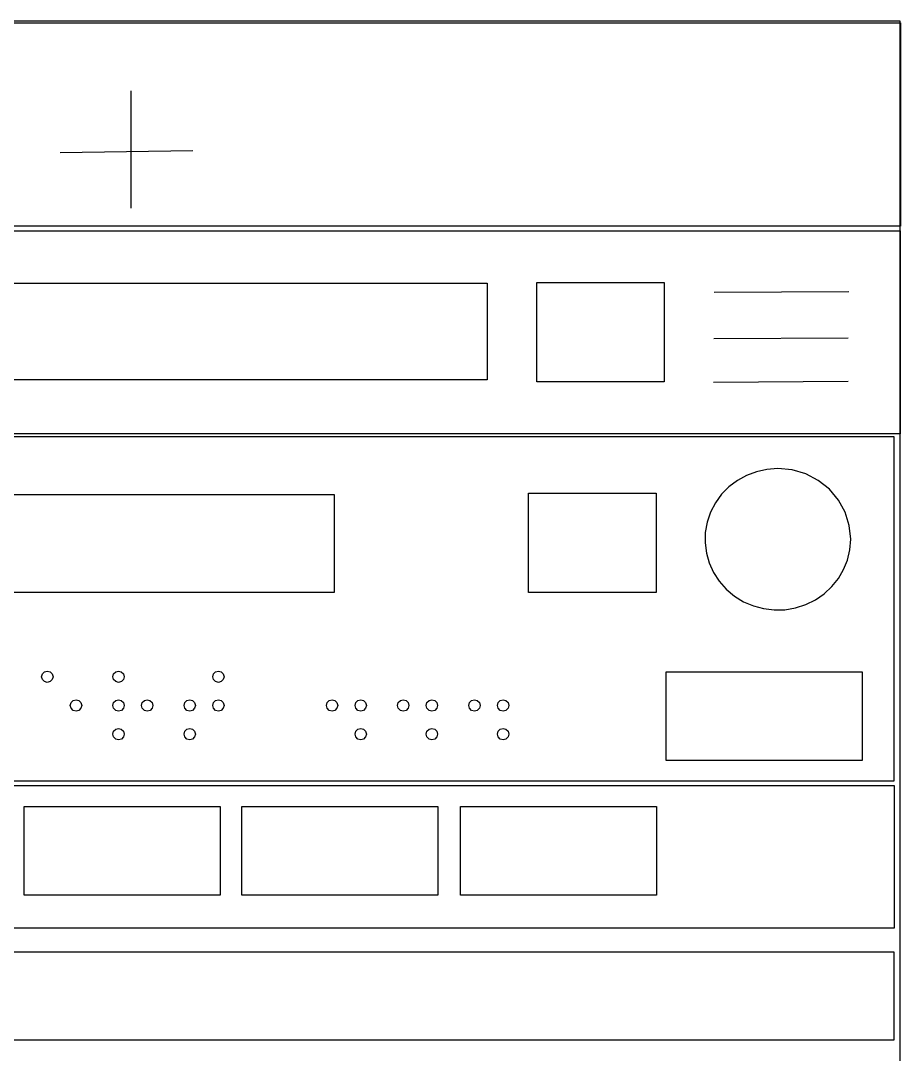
# Model space of a CAD drawing. Extents: x 16 to 241, y 14 to 239.
# Drawn here: x 143.3 to 240.7, y 124.6 to 239.1 of the extents above; entities that cross this region are included whole.
import ezdxf

# ---------------------------------------------------------------- set-up
doc = ezdxf.new("R2010")
doc.units = 0

msp = doc.modelspace()

# ---------------------------------------------------------------- linework, layer by layer
at = {"layer": 'Layer 1'}
for p, q in [((15.622904, 239.051199), (240.622904, 239.051199)), ((15.938021, 238.796502), (240.662131, 238.796502)), ((240.622904, 239.051199), (240.622904, 14.051199)), ((240.662131, 238.796502), (240.662131, 216.316411)), ((155.47815, 218.291739), (155.47815, 231.268656)), ((147.64303, 224.452398), (162.33388, 224.697246)), ((240.662131, 216.316411), (15.938021, 216.316411)), ((16.315874, 215.803894), (240.651204, 215.803894)), ((240.651204, 215.803894), (240.651204, 193.32303)), ((62.133102, 210.011616), (194.909742, 210.011616)), ((194.909742, 210.011616), (194.909742, 199.301016)), ((200.39163, 210.077591), (214.522338, 210.077591)), ((200.39163, 199.063286), (200.39163, 210.077591)), ((214.522338, 210.077591), (214.522338, 199.063286)), ((220.05244, 208.985337), (234.94191, 209.071907)), ((219.99188, 203.855555), (234.88135, 203.942125)), ((194.909742, 199.301016), (62.133102, 199.301016)), ((219.98212, 199.053988), (234.87159, 199.140558)), ((214.522338, 199.063286), (200.39163, 199.063286)), ((240.651204, 193.32303), (16.315874, 193.32303)), ((16.42671, 193.01104), (239.9286, 193.01104)), ((239.9286, 193.01104), (239.9286, 154.858692)), ((224.729559, 189.129808), (223.631707, 188.715917)), ((225.889707, 189.385783), (224.729559, 189.129808)), ((227.09607, 189.473423), (225.889707, 189.385783)), ((228.677937, 189.321662), (227.09607, 189.473423)), ((227.09607, 189.473423), (227.09607, 189.473423)), ((230.184592, 188.877716), (228.677937, 189.321662)), ((231.573697, 188.158589), (230.184592, 188.877716)), ((222.612231, 188.15453), (221.687213, 187.456065)), ((223.631707, 188.715917), (222.612231, 188.15453)), ((232.802914, 187.181285), (231.573697, 188.158589)), ((79.59346, 186.590942), (177.980431, 186.590942)), ((177.980431, 186.590942), (177.980431, 175.746515)), ((199.47838, 186.757164), (213.609088, 186.757164)), ((199.47838, 175.742859), (199.47838, 186.757164)), ((213.609088, 186.757164), (213.609088, 175.742859)), ((220.872735, 186.630942), (220.184876, 185.68958)), ((221.687213, 187.456065), (220.872735, 186.630942)), ((233.810795, 185.989359), (232.802914, 187.181285)), ((220.184876, 185.68958), (219.639718, 184.642397)), ((234.552422, 184.642397), (233.810795, 185.989359)), ((219.639718, 184.642397), (219.261566, 183.528138)), ((235.010258, 183.181452), (234.552422, 184.642397)), ((219.261566, 183.528138), (219.061486, 182.390861)), ((235.166767, 181.647575), (235.010258, 183.181452)), ((219.061486, 182.390861), (219.035704, 181.24896)), ((219.035704, 181.24896), (219.180449, 180.120828)), ((235.076384, 180.477811), (235.166767, 181.647575)), ((219.180449, 180.120828), (219.491947, 179.024859)), ((234.812401, 179.352859), (235.076384, 180.477811)), ((219.491947, 179.024859), (219.966424, 177.979446)), ((234.385561, 178.288314), (234.812401, 179.352859)), ((219.966424, 177.979446), (220.600108, 177.002984)), ((233.806609, 177.299767), (234.385561, 178.288314)), ((220.600108, 177.002984), (221.389226, 176.113865)), ((232.235353, 175.613043), (233.086292, 176.402812)), ((233.086292, 176.402812), (233.806609, 177.299767)), ((177.980431, 175.746515), (79.59346, 175.746515)), ((213.609088, 175.742859), (199.47838, 175.742859)), ((221.389226, 176.113865), (222.306163, 175.348688)), ((222.306163, 175.348688), (223.313176, 174.734229)), ((231.264538, 174.946053), (232.235353, 175.613043)), ((223.313176, 174.734229), (224.391297, 174.274146)), ((224.391297, 174.274146), (225.521555, 173.972098)), ((225.521555, 173.972098), (226.684983, 173.831745)), ((227.862611, 173.856744), (229.03547, 174.050754)), ((229.03547, 174.050754), (230.184592, 174.417434)), ((230.184592, 174.417434), (231.264538, 174.946053)), ((226.684983, 173.831745), (227.862611, 173.856744)), ((145.892, 166.982973), (146.20403, 167.065083)), ((145.892, 166.982973), (146.20403, 167.065083)), ((146.20403, 167.065083), (146.51058, 166.982973)), ((146.20403, 167.065083), (146.20403, 167.065083)), ((146.20403, 167.065083), (146.51058, 166.982973)), ((146.20403, 167.065083), (146.20403, 167.065083)), ((153.77475, 166.982973), (154.08678, 167.065083)), ((153.77475, 166.982973), (154.08678, 167.065083)), ((154.08678, 167.065083), (154.39333, 166.982973)), ((154.08678, 167.065083), (154.08678, 167.065083)), ((154.08678, 167.065083), (154.39333, 166.982973)), ((154.08678, 167.065083), (154.08678, 167.065083)), ((164.8325, 166.982973), (165.14453, 167.065083)), ((164.8325, 166.982973), (165.14453, 167.065083)), ((165.14453, 167.065083), (165.45108, 166.982973)), ((165.14453, 167.065083), (165.14453, 167.065083)), ((165.14453, 167.065083), (165.45108, 166.982973)), ((165.14453, 167.065083), (165.14453, 167.065083)), ((145.57451, 166.435559), (145.65661, 166.753059)), ((145.57451, 166.435559), (145.65661, 166.753059)), ((145.65661, 166.123533), (145.57451, 166.435559)), ((145.65661, 166.123533), (145.57451, 166.435559)), ((145.65661, 166.753059), (145.892, 166.982973)), ((145.65661, 166.753059), (145.892, 166.982973)), ((145.892, 165.888145), (145.65661, 166.123533)), ((145.892, 165.888145), (145.65661, 166.123533)), ((146.51058, 166.982973), (146.74597, 166.753059)), ((146.51058, 166.982973), (146.74597, 166.753059)), ((146.74597, 166.123533), (146.51605, 165.888145)), ((146.74597, 166.123533), (146.51605, 165.888145)), ((146.74597, 166.753059), (146.83357, 166.435559)), ((146.74597, 166.753059), (146.83357, 166.435559)), ((146.83357, 166.435559), (146.74597, 166.123533)), ((146.83357, 166.435559), (146.74597, 166.123533)), ((153.45726, 166.435559), (153.53936, 166.753059)), ((153.45726, 166.435559), (153.53936, 166.753059)), ((153.53936, 166.123533), (153.45726, 166.435559)), ((153.53936, 166.123533), (153.45726, 166.435559)), ((153.53936, 166.753059), (153.77475, 166.982973)), ((153.53936, 166.753059), (153.77475, 166.982973)), ((153.77475, 165.888145), (153.53936, 166.123533)), ((153.77475, 165.888145), (153.53936, 166.123533)), ((154.39333, 166.982973), (154.62872, 166.753059)), ((154.39333, 166.982973), (154.62872, 166.753059)), ((154.62872, 166.123533), (154.3988, 165.888145)), ((154.62872, 166.123533), (154.3988, 165.888145)), ((154.62872, 166.753059), (154.71632, 166.435559)), ((154.62872, 166.753059), (154.71632, 166.435559)), ((154.71632, 166.435559), (154.62872, 166.123533)), ((154.71632, 166.435559), (154.62872, 166.123533)), ((164.51502, 166.435559), (164.59712, 166.753059)), ((164.51502, 166.435559), (164.59712, 166.753059)), ((164.59712, 166.123533), (164.51502, 166.435559)), ((164.59712, 166.123533), (164.51502, 166.435559)), ((164.59712, 166.753059), (164.8325, 166.982973)), ((164.59712, 166.753059), (164.8325, 166.982973)), ((164.8325, 165.888145), (164.59712, 166.123533)), ((164.8325, 165.888145), (164.59712, 166.123533)), ((165.45108, 166.982973), (165.68647, 166.753059)), ((165.45108, 166.982973), (165.68647, 166.753059)), ((165.68647, 166.123533), (165.45656, 165.888145)), ((165.68647, 166.123533), (165.45656, 165.888145)), ((165.68647, 166.753059), (165.77407, 166.435559)), ((165.68647, 166.753059), (165.77407, 166.435559)), ((165.77407, 166.435559), (165.68647, 166.123533)), ((165.77407, 166.435559), (165.68647, 166.123533)), ((214.71988, 166.966545), (236.428338, 166.966545)), ((214.71988, 157.159296), (214.71988, 166.966545)), ((236.428338, 166.966545), (236.428338, 157.159296)), ((146.20403, 165.806035), (145.892, 165.888145)), ((146.20403, 165.806035), (145.892, 165.888145)), ((146.51605, 165.888145), (146.20403, 165.806035)), ((146.51605, 165.888145), (146.20403, 165.806035)), ((154.08678, 165.806035), (153.77475, 165.888145)), ((154.08678, 165.806035), (153.77475, 165.888145)), ((154.3988, 165.888145), (154.08678, 165.806035)), ((154.3988, 165.888145), (154.08678, 165.806035)), ((165.14453, 165.806035), (164.8325, 165.888145)), ((165.14453, 165.806035), (164.8325, 165.888145)), ((165.45656, 165.888145), (165.14453, 165.806035)), ((165.45656, 165.888145), (165.14453, 165.806035)), ((148.83161, 163.578059), (149.067, 163.807973)), ((148.83161, 163.578059), (149.067, 163.807973)), ((149.067, 163.807973), (149.37903, 163.890083)), ((149.067, 163.807973), (149.37903, 163.890083)), ((149.37903, 163.890083), (149.68558, 163.807973)), ((149.37903, 163.890083), (149.37903, 163.890083)), ((149.37903, 163.890083), (149.68558, 163.807973)), ((149.37903, 163.890083), (149.37903, 163.890083)), ((149.68558, 163.807973), (149.92097, 163.578059)), ((149.68558, 163.807973), (149.92097, 163.578059)), ((153.53936, 163.578059), (153.77475, 163.807973)), ((153.53936, 163.578059), (153.77475, 163.807973)), ((153.77475, 163.807973), (154.08678, 163.890083)), ((153.77475, 163.807973), (154.08678, 163.890083)), ((154.08678, 163.890083), (154.39333, 163.807973)), ((154.08678, 163.890083), (154.08678, 163.890083)), ((154.08678, 163.890083), (154.39333, 163.807973)), ((154.08678, 163.890083), (154.08678, 163.890083)), ((154.39333, 163.807973), (154.62872, 163.578059)), ((154.39333, 163.807973), (154.62872, 163.578059)), ((156.71436, 163.578059), (156.94975, 163.807973)), ((156.71436, 163.578059), (156.94975, 163.807973)), ((156.94975, 163.807973), (157.26178, 163.890083)), ((156.94975, 163.807973), (157.26178, 163.890083)), ((157.26178, 163.890083), (157.56833, 163.807973)), ((157.26178, 163.890083), (157.26178, 163.890083)), ((157.26178, 163.890083), (157.56833, 163.807973)), ((157.26178, 163.890083), (157.26178, 163.890083)), ((157.56833, 163.807973), (157.80372, 163.578059)), ((157.56833, 163.807973), (157.80372, 163.578059)), ((161.42212, 163.578059), (161.6575, 163.807973)), ((161.42212, 163.578059), (161.6575, 163.807973)), ((161.6575, 163.807973), (161.96953, 163.890083)), ((161.6575, 163.807973), (161.96953, 163.890083)), ((161.96953, 163.890083), (162.27608, 163.807973)), ((161.96953, 163.890083), (161.96953, 163.890083)), ((161.96953, 163.890083), (162.27608, 163.807973)), ((161.96953, 163.890083), (161.96953, 163.890083)), ((162.27608, 163.807973), (162.51147, 163.578059)), ((162.27608, 163.807973), (162.51147, 163.578059)), ((164.59712, 163.578059), (164.8325, 163.807973)), ((164.59712, 163.578059), (164.8325, 163.807973)), ((164.8325, 163.807973), (165.14453, 163.890083)), ((164.8325, 163.807973), (165.14453, 163.890083)), ((165.14453, 163.890083), (165.45108, 163.807973)), ((165.14453, 163.890083), (165.14453, 163.890083)), ((165.14453, 163.890083), (165.45108, 163.807973)), ((165.14453, 163.890083), (165.14453, 163.890083)), ((165.45108, 163.807973), (165.68647, 163.578059)), ((165.45108, 163.807973), (165.68647, 163.578059)), ((177.18763, 163.578059), (177.42302, 163.807973)), ((177.18763, 163.578059), (177.42302, 163.807973)), ((177.42302, 163.807973), (177.73505, 163.890083)), ((177.42302, 163.807973), (177.73505, 163.890083)), ((177.73505, 163.890083), (178.0416, 163.807973)), ((177.73505, 163.890083), (177.73505, 163.890083)), ((177.73505, 163.890083), (178.0416, 163.807973)), ((177.73505, 163.890083), (177.73505, 163.890083)), ((178.0416, 163.807973), (178.27699, 163.578059)), ((178.0416, 163.807973), (178.27699, 163.578059)), ((180.36263, 163.578059), (180.59802, 163.807973)), ((180.36263, 163.578059), (180.59802, 163.807973)), ((180.59802, 163.807973), (180.91005, 163.890083)), ((180.59802, 163.807973), (180.91005, 163.890083)), ((180.91005, 163.890083), (181.2166, 163.807973)), ((180.91005, 163.890083), (180.91005, 163.890083)), ((180.91005, 163.890083), (181.2166, 163.807973)), ((180.91005, 163.890083), (180.91005, 163.890083)), ((181.2166, 163.807973), (181.45199, 163.578059)), ((181.2166, 163.807973), (181.45199, 163.578059)), ((185.07039, 163.578059), (185.30577, 163.807973)), ((185.07039, 163.578059), (185.30577, 163.807973)), ((185.30577, 163.807973), (185.6178, 163.890083)), ((185.30577, 163.807973), (185.6178, 163.890083)), ((185.6178, 163.890083), (185.92435, 163.807973)), ((185.6178, 163.890083), (185.6178, 163.890083)), ((185.6178, 163.890083), (185.92435, 163.807973)), ((185.6178, 163.890083), (185.6178, 163.890083)), ((185.92435, 163.807973), (186.15974, 163.578059)), ((185.92435, 163.807973), (186.15974, 163.578059)), ((188.24539, 163.578059), (188.48077, 163.807973)), ((188.24539, 163.578059), (188.48077, 163.807973)), ((188.48077, 163.807973), (188.7928, 163.890083)), ((188.48077, 163.807973), (188.7928, 163.890083)), ((188.7928, 163.890083), (189.09935, 163.807973)), ((188.7928, 163.890083), (188.7928, 163.890083)), ((188.7928, 163.890083), (189.09935, 163.807973)), ((188.7928, 163.890083), (188.7928, 163.890083)), ((189.09935, 163.807973), (189.33474, 163.578059)), ((189.09935, 163.807973), (189.33474, 163.578059)), ((192.95315, 163.578059), (193.18854, 163.807973)), ((192.95315, 163.578059), (193.18854, 163.807973)), ((193.18854, 163.807973), (193.50057, 163.890083)), ((193.18854, 163.807973), (193.50057, 163.890083)), ((193.50057, 163.890083), (193.80712, 163.807973)), ((193.50057, 163.890083), (193.50057, 163.890083)), ((193.50057, 163.890083), (193.80712, 163.807973)), ((193.50057, 163.890083), (193.50057, 163.890083)), ((193.80712, 163.807973), (194.04251, 163.578059)), ((193.80712, 163.807973), (194.04251, 163.578059)), ((196.12815, 163.578059), (196.36354, 163.807973)), ((196.12815, 163.578059), (196.36354, 163.807973)), ((196.36354, 163.807973), (196.67557, 163.890083)), ((196.36354, 163.807973), (196.67557, 163.890083)), ((196.67557, 163.890083), (196.98212, 163.807973)), ((196.67557, 163.890083), (196.67557, 163.890083)), ((196.67557, 163.890083), (196.98212, 163.807973)), ((196.67557, 163.890083), (196.67557, 163.890083)), ((196.98212, 163.807973), (197.21751, 163.578059)), ((196.98212, 163.807973), (197.21751, 163.578059)), ((148.74951, 163.260559), (148.83161, 163.578059)), ((148.74951, 163.260559), (148.83161, 163.578059)), ((148.83161, 162.948533), (148.74951, 163.260559)), ((148.83161, 162.948533), (148.74951, 163.260559)), ((149.067, 162.713146), (148.83161, 162.948533)), ((149.067, 162.713146), (148.83161, 162.948533)), ((149.37903, 162.631036), (149.067, 162.713146)), ((149.37903, 162.631036), (149.067, 162.713146)), ((149.69105, 162.713146), (149.37903, 162.631036)), ((149.69105, 162.713146), (149.37903, 162.631036)), ((149.92097, 162.948533), (149.69105, 162.713146)), ((149.92097, 162.948533), (149.69105, 162.713146)), ((149.92097, 163.578059), (150.00857, 163.260559)), ((149.92097, 163.578059), (150.00857, 163.260559)), ((150.00857, 163.260559), (149.92097, 162.948533)), ((150.00857, 163.260559), (149.92097, 162.948533)), ((153.45726, 163.260559), (153.53936, 163.578059)), ((153.45726, 163.260559), (153.53936, 163.578059)), ((153.53936, 162.948533), (153.45726, 163.260559)), ((153.53936, 162.948533), (153.45726, 163.260559)), ((153.77475, 162.713146), (153.53936, 162.948533)), ((153.77475, 162.713146), (153.53936, 162.948533)), ((154.08678, 162.631036), (153.77475, 162.713146)), ((154.08678, 162.631036), (153.77475, 162.713146)), ((154.3988, 162.713146), (154.08678, 162.631036)), ((154.3988, 162.713146), (154.08678, 162.631036)), ((154.62872, 162.948533), (154.3988, 162.713146)), ((154.62872, 162.948533), (154.3988, 162.713146)), ((154.62872, 163.578059), (154.71632, 163.260559)), ((154.62872, 163.578059), (154.71632, 163.260559)), ((154.71632, 163.260559), (154.62872, 162.948533)), ((154.71632, 163.260559), (154.62872, 162.948533)), ((156.63226, 163.260559), (156.71436, 163.578059)), ((156.63226, 163.260559), (156.71436, 163.578059)), ((156.71436, 162.948533), (156.63226, 163.260559)), ((156.71436, 162.948533), (156.63226, 163.260559)), ((156.94975, 162.713146), (156.71436, 162.948533)), ((156.94975, 162.713146), (156.71436, 162.948533)), ((157.26178, 162.631036), (156.94975, 162.713146)), ((157.26178, 162.631036), (156.94975, 162.713146)), ((157.5738, 162.713146), (157.26178, 162.631036)), ((157.5738, 162.713146), (157.26178, 162.631036)), ((157.80372, 162.948533), (157.5738, 162.713146)), ((157.80372, 162.948533), (157.5738, 162.713146)), ((157.80372, 163.578059), (157.89132, 163.260559)), ((157.80372, 163.578059), (157.89132, 163.260559)), ((157.89132, 163.260559), (157.80372, 162.948533)), ((157.89132, 163.260559), (157.80372, 162.948533)), ((161.34002, 163.260559), (161.42212, 163.578059)), ((161.34002, 163.260559), (161.42212, 163.578059)), ((161.42212, 162.948533), (161.34002, 163.260559)), ((161.42212, 162.948533), (161.34002, 163.260559)), ((161.6575, 162.713146), (161.42212, 162.948533)), ((161.6575, 162.713146), (161.42212, 162.948533)), ((161.96953, 162.631036), (161.6575, 162.713146)), ((161.96953, 162.631036), (161.6575, 162.713146)), ((162.28156, 162.713146), (161.96953, 162.631036)), ((162.28156, 162.713146), (161.96953, 162.631036)), ((162.51147, 162.948533), (162.28156, 162.713146)), ((162.51147, 162.948533), (162.28156, 162.713146)), ((162.51147, 163.578059), (162.59907, 163.260559)), ((162.51147, 163.578059), (162.59907, 163.260559)), ((162.59907, 163.260559), (162.51147, 162.948533)), ((162.59907, 163.260559), (162.51147, 162.948533)), ((164.51502, 163.260559), (164.59712, 163.578059)), ((164.51502, 163.260559), (164.59712, 163.578059)), ((164.59712, 162.948533), (164.51502, 163.260559)), ((164.59712, 162.948533), (164.51502, 163.260559)), ((164.8325, 162.713146), (164.59712, 162.948533)), ((164.8325, 162.713146), (164.59712, 162.948533)), ((165.14453, 162.631036), (164.8325, 162.713146)), ((165.14453, 162.631036), (164.8325, 162.713146)), ((165.45656, 162.713146), (165.14453, 162.631036)), ((165.45656, 162.713146), (165.14453, 162.631036)), ((165.68647, 162.948533), (165.45656, 162.713146)), ((165.68647, 162.948533), (165.45656, 162.713146)), ((165.68647, 163.578059), (165.77407, 163.260559)), ((165.68647, 163.578059), (165.77407, 163.260559)), ((165.77407, 163.260559), (165.68647, 162.948533)), ((165.77407, 163.260559), (165.68647, 162.948533)), ((177.10553, 163.260559), (177.18763, 163.578059)), ((177.10553, 163.260559), (177.18763, 163.578059)), ((177.18763, 162.948533), (177.10553, 163.260559)), ((177.18763, 162.948533), (177.10553, 163.260559)), ((177.42302, 162.713146), (177.18763, 162.948533)), ((177.42302, 162.713146), (177.18763, 162.948533)), ((177.73505, 162.631036), (177.42302, 162.713146)), ((177.73505, 162.631036), (177.42302, 162.713146)), ((178.04707, 162.713146), (177.73505, 162.631036)), ((178.04707, 162.713146), (177.73505, 162.631036)), ((178.27699, 162.948533), (178.04707, 162.713146)), ((178.27699, 162.948533), (178.04707, 162.713146)), ((178.27699, 163.578059), (178.36459, 163.260559)), ((178.27699, 163.578059), (178.36459, 163.260559)), ((178.36459, 163.260559), (178.27699, 162.948533)), ((178.36459, 163.260559), (178.27699, 162.948533)), ((180.28053, 163.260559), (180.36263, 163.578059)), ((180.28053, 163.260559), (180.36263, 163.578059)), ((180.36263, 162.948533), (180.28053, 163.260559)), ((180.36263, 162.948533), (180.28053, 163.260559)), ((180.59802, 162.713146), (180.36263, 162.948533)), ((180.59802, 162.713146), (180.36263, 162.948533)), ((180.91005, 162.631036), (180.59802, 162.713146)), ((180.91005, 162.631036), (180.59802, 162.713146)), ((181.22207, 162.713146), (180.91005, 162.631036)), ((181.22207, 162.713146), (180.91005, 162.631036)), ((181.45199, 162.948533), (181.22207, 162.713146)), ((181.45199, 162.948533), (181.22207, 162.713146)), ((181.45199, 163.578059), (181.53959, 163.260559)), ((181.45199, 163.578059), (181.53959, 163.260559)), ((181.53959, 163.260559), (181.45199, 162.948533)), ((181.53959, 163.260559), (181.45199, 162.948533)), ((184.98829, 163.260559), (185.07039, 163.578059)), ((184.98829, 163.260559), (185.07039, 163.578059)), ((185.07039, 162.948533), (184.98829, 163.260559)), ((185.07039, 162.948533), (184.98829, 163.260559)), ((185.30577, 162.713146), (185.07039, 162.948533)), ((185.30577, 162.713146), (185.07039, 162.948533)), ((185.6178, 162.631036), (185.30577, 162.713146)), ((185.6178, 162.631036), (185.30577, 162.713146)), ((185.92983, 162.713146), (185.6178, 162.631036)), ((185.92983, 162.713146), (185.6178, 162.631036)), ((186.15974, 162.948533), (185.92983, 162.713146)), ((186.15974, 162.948533), (185.92983, 162.713146)), ((186.15974, 163.578059), (186.24734, 163.260559)), ((186.15974, 163.578059), (186.24734, 163.260559)), ((186.24734, 163.260559), (186.15974, 162.948533)), ((186.24734, 163.260559), (186.15974, 162.948533)), ((188.16329, 163.260559), (188.24539, 163.578059)), ((188.16329, 163.260559), (188.24539, 163.578059)), ((188.24539, 162.948533), (188.16329, 163.260559)), ((188.24539, 162.948533), (188.16329, 163.260559)), ((188.48077, 162.713146), (188.24539, 162.948533)), ((188.48077, 162.713146), (188.24539, 162.948533)), ((188.7928, 162.631036), (188.48077, 162.713146)), ((188.7928, 162.631036), (188.48077, 162.713146)), ((189.10483, 162.713146), (188.7928, 162.631036)), ((189.10483, 162.713146), (188.7928, 162.631036)), ((189.33474, 162.948533), (189.10483, 162.713146)), ((189.33474, 162.948533), (189.10483, 162.713146)), ((189.33474, 163.578059), (189.42234, 163.260559)), ((189.33474, 163.578059), (189.42234, 163.260559)), ((189.42234, 163.260559), (189.33474, 162.948533)), ((189.42234, 163.260559), (189.33474, 162.948533)), ((192.87105, 163.260559), (192.95315, 163.578059)), ((192.87105, 163.260559), (192.95315, 163.578059)), ((192.95315, 162.948533), (192.87105, 163.260559)), ((192.95315, 162.948533), (192.87105, 163.260559)), ((193.18854, 162.713146), (192.95315, 162.948533)), ((193.18854, 162.713146), (192.95315, 162.948533)), ((193.50057, 162.631036), (193.18854, 162.713146)), ((193.50057, 162.631036), (193.18854, 162.713146)), ((193.81259, 162.713146), (193.50057, 162.631036)), ((193.81259, 162.713146), (193.50057, 162.631036)), ((194.04251, 162.948533), (193.81259, 162.713146)), ((194.04251, 162.948533), (193.81259, 162.713146)), ((194.04251, 163.578059), (194.13011, 163.260559)), ((194.04251, 163.578059), (194.13011, 163.260559)), ((194.13011, 163.260559), (194.04251, 162.948533)), ((194.13011, 163.260559), (194.04251, 162.948533)), ((196.04605, 163.260559), (196.12815, 163.578059)), ((196.04605, 163.260559), (196.12815, 163.578059)), ((196.12815, 162.948533), (196.04605, 163.260559)), ((196.12815, 162.948533), (196.04605, 163.260559)), ((196.36354, 162.713146), (196.12815, 162.948533)), ((196.36354, 162.713146), (196.12815, 162.948533)), ((196.67557, 162.631036), (196.36354, 162.713146)), ((196.67557, 162.631036), (196.36354, 162.713146)), ((196.98759, 162.713146), (196.67557, 162.631036)), ((196.98759, 162.713146), (196.67557, 162.631036)), ((197.21751, 162.948533), (196.98759, 162.713146)), ((197.21751, 162.948533), (196.98759, 162.713146)), ((197.21751, 163.578059), (197.30511, 163.260559)), ((197.21751, 163.578059), (197.30511, 163.260559)), ((197.30511, 163.260559), (197.21751, 162.948533)), ((197.30511, 163.260559), (197.21751, 162.948533)), ((153.45726, 160.085559), (153.53936, 160.403059)), ((153.45726, 160.085559), (153.53936, 160.403059)), ((153.53936, 160.403059), (153.77475, 160.632973)), ((153.53936, 160.403059), (153.77475, 160.632973)), ((153.77475, 160.632973), (154.08678, 160.715083)), ((153.77475, 160.632973), (154.08678, 160.715083)), ((154.08678, 160.715083), (154.39333, 160.632973)), ((154.08678, 160.715083), (154.08678, 160.715083)), ((154.08678, 160.715083), (154.39333, 160.632973)), ((154.08678, 160.715083), (154.08678, 160.715083)), ((154.39333, 160.632973), (154.62872, 160.403059)), ((154.39333, 160.632973), (154.62872, 160.403059)), ((154.62872, 160.403059), (154.71632, 160.085559)), ((154.62872, 160.403059), (154.71632, 160.085559)), ((161.34002, 160.085559), (161.42212, 160.403059)), ((161.34002, 160.085559), (161.42212, 160.403059)), ((161.42212, 160.403059), (161.6575, 160.632973)), ((161.42212, 160.403059), (161.6575, 160.632973)), ((161.6575, 160.632973), (161.96953, 160.715083)), ((161.6575, 160.632973), (161.96953, 160.715083)), ((161.96953, 160.715083), (162.27608, 160.632973)), ((161.96953, 160.715083), (161.96953, 160.715083)), ((161.96953, 160.715083), (162.27608, 160.632973)), ((161.96953, 160.715083), (161.96953, 160.715083)), ((162.27608, 160.632973), (162.51147, 160.403059)), ((162.27608, 160.632973), (162.51147, 160.403059)), ((162.51147, 160.403059), (162.59907, 160.085559)), ((162.51147, 160.403059), (162.59907, 160.085559)), ((180.28053, 160.085559), (180.36263, 160.403059)), ((180.28053, 160.085559), (180.36263, 160.403059)), ((180.36263, 160.403059), (180.59802, 160.632973)), ((180.36263, 160.403059), (180.59802, 160.632973)), ((180.59802, 160.632973), (180.91005, 160.715083)), ((180.59802, 160.632973), (180.91005, 160.715083)), ((180.91005, 160.715083), (181.2166, 160.632973)), ((180.91005, 160.715083), (180.91005, 160.715083)), ((180.91005, 160.715083), (181.2166, 160.632973)), ((180.91005, 160.715083), (180.91005, 160.715083)), ((181.2166, 160.632973), (181.45199, 160.403059)), ((181.2166, 160.632973), (181.45199, 160.403059)), ((181.45199, 160.403059), (181.53959, 160.085559)), ((181.45199, 160.403059), (181.53959, 160.085559)), ((188.16329, 160.085559), (188.24539, 160.403059)), ((188.16329, 160.085559), (188.24539, 160.403059)), ((188.24539, 160.403059), (188.48077, 160.632973)), ((188.24539, 160.403059), (188.48077, 160.632973)), ((188.48077, 160.632973), (188.7928, 160.715083)), ((188.48077, 160.632973), (188.7928, 160.715083)), ((188.7928, 160.715083), (189.09935, 160.632973)), ((188.7928, 160.715083), (188.7928, 160.715083)), ((188.7928, 160.715083), (189.09935, 160.632973)), ((188.7928, 160.715083), (188.7928, 160.715083)), ((189.09935, 160.632973), (189.33474, 160.403059)), ((189.09935, 160.632973), (189.33474, 160.403059)), ((189.33474, 160.403059), (189.42234, 160.085559)), ((189.33474, 160.403059), (189.42234, 160.085559)), ((196.04605, 160.085559), (196.12815, 160.403059)), ((196.04605, 160.085559), (196.12815, 160.403059)), ((196.12815, 160.403059), (196.36354, 160.632973)), ((196.12815, 160.403059), (196.36354, 160.632973)), ((196.36354, 160.632973), (196.67557, 160.715083)), ((196.36354, 160.632973), (196.67557, 160.715083)), ((196.67557, 160.715083), (196.98212, 160.632973)), ((196.67557, 160.715083), (196.67557, 160.715083)), ((196.67557, 160.715083), (196.98212, 160.632973)), ((196.67557, 160.715083), (196.67557, 160.715083)), ((196.98212, 160.632973), (197.21751, 160.403059)), ((196.98212, 160.632973), (197.21751, 160.403059)), ((197.21751, 160.403059), (197.30511, 160.085559)), ((197.21751, 160.403059), (197.30511, 160.085559)), ((153.53936, 159.773534), (153.45726, 160.085559)), ((153.53936, 159.773534), (153.45726, 160.085559)), ((153.77475, 159.538146), (153.53936, 159.773534)), ((153.77475, 159.538146), (153.53936, 159.773534)), ((154.08678, 159.456036), (153.77475, 159.538146)), ((154.08678, 159.456036), (153.77475, 159.538146)), ((154.3988, 159.538146), (154.08678, 159.456036)), ((154.3988, 159.538146), (154.08678, 159.456036)), ((154.62872, 159.773534), (154.3988, 159.538146)), ((154.62872, 159.773534), (154.3988, 159.538146)), ((154.71632, 160.085559), (154.62872, 159.773534)), ((154.71632, 160.085559), (154.62872, 159.773534)), ((161.42212, 159.773534), (161.34002, 160.085559)), ((161.42212, 159.773534), (161.34002, 160.085559)), ((161.6575, 159.538146), (161.42212, 159.773534)), ((161.6575, 159.538146), (161.42212, 159.773534)), ((161.96953, 159.456036), (161.6575, 159.538146)), ((161.96953, 159.456036), (161.6575, 159.538146)), ((162.28156, 159.538146), (161.96953, 159.456036)), ((162.28156, 159.538146), (161.96953, 159.456036)), ((162.51147, 159.773534), (162.28156, 159.538146)), ((162.51147, 159.773534), (162.28156, 159.538146)), ((162.59907, 160.085559), (162.51147, 159.773534)), ((162.59907, 160.085559), (162.51147, 159.773534)), ((180.36263, 159.773534), (180.28053, 160.085559)), ((180.36263, 159.773534), (180.28053, 160.085559)), ((180.59802, 159.538146), (180.36263, 159.773534)), ((180.59802, 159.538146), (180.36263, 159.773534)), ((180.91005, 159.456036), (180.59802, 159.538146)), ((180.91005, 159.456036), (180.59802, 159.538146)), ((181.22207, 159.538146), (180.91005, 159.456036)), ((181.22207, 159.538146), (180.91005, 159.456036)), ((181.45199, 159.773534), (181.22207, 159.538146)), ((181.45199, 159.773534), (181.22207, 159.538146)), ((181.53959, 160.085559), (181.45199, 159.773534)), ((181.53959, 160.085559), (181.45199, 159.773534)), ((188.24539, 159.773534), (188.16329, 160.085559)), ((188.24539, 159.773534), (188.16329, 160.085559)), ((188.48077, 159.538146), (188.24539, 159.773534)), ((188.48077, 159.538146), (188.24539, 159.773534)), ((188.7928, 159.456036), (188.48077, 159.538146)), ((188.7928, 159.456036), (188.48077, 159.538146)), ((189.10483, 159.538146), (188.7928, 159.456036)), ((189.10483, 159.538146), (188.7928, 159.456036)), ((189.33474, 159.773534), (189.10483, 159.538146)), ((189.33474, 159.773534), (189.10483, 159.538146)), ((189.42234, 160.085559), (189.33474, 159.773534)), ((189.42234, 160.085559), (189.33474, 159.773534)), ((196.12815, 159.773534), (196.04605, 160.085559)), ((196.12815, 159.773534), (196.04605, 160.085559)), ((196.36354, 159.538146), (196.12815, 159.773534)), ((196.36354, 159.538146), (196.12815, 159.773534)), ((196.67557, 159.456036), (196.36354, 159.538146)), ((196.67557, 159.456036), (196.36354, 159.538146)), ((196.98759, 159.538146), (196.67557, 159.456036)), ((196.98759, 159.538146), (196.67557, 159.456036)), ((197.21751, 159.773534), (196.98759, 159.538146)), ((197.21751, 159.773534), (196.98759, 159.538146)), ((197.30511, 160.085559), (197.21751, 159.773534)), ((197.30511, 160.085559), (197.21751, 159.773534)), ((236.428338, 157.159296), (214.71988, 157.159296)), ((239.9286, 154.858692), (16.42671, 154.858692)), ((16.075806, 154.382278), (239.974306, 154.382278)), ((239.974306, 154.382278), (239.974306, 138.601583)), ((143.6414, 152.06839), (165.349858, 152.06839)), ((143.6414, 142.261141), (143.6414, 152.06839)), ((165.349858, 152.06839), (165.349858, 142.261141)), ((167.74687, 152.06839), (189.455328, 152.06839)), ((167.74687, 142.261141), (167.74687, 152.06839)), ((189.455328, 152.06839), (189.455328, 142.261141)), ((191.96149, 152.06839), (213.669948, 152.06839)), ((191.96149, 142.261141), (191.96149, 152.06839)), ((213.669948, 152.06839), (213.669948, 142.261141)), ((165.349858, 142.261141), (143.6414, 142.261141)), ((189.455328, 142.261141), (167.74687, 142.261141)), ((213.669948, 142.261141), (191.96149, 142.261141)), ((239.974306, 138.601583), (16.075806, 138.601583)), ((53.621597, 135.98352), (239.950527, 135.98352)), ((239.950527, 135.98352), (239.950527, 126.189621)), ((239.950527, 126.189621), (53.621597, 126.189621))]:
    msp.add_line(p, q, dxfattribs=at)

doc.saveas('drawing.dxf')
